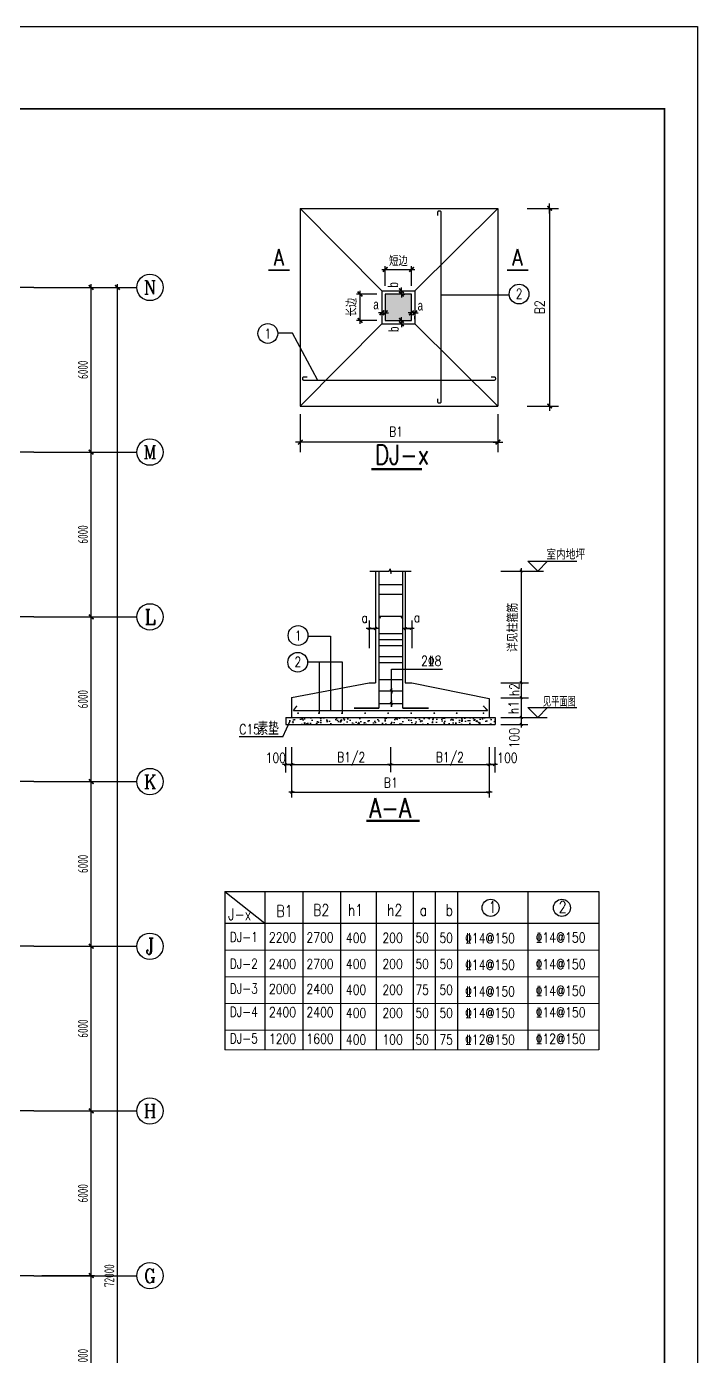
# Model space of a CAD drawing. Extents: x -1389621 to 57380, y -92505 to 283644.
# Drawn here: x -484979 to -460543, y 110126 to 158568 of the extents above; entities that cross this region are included whole.
import ezdxf
from ezdxf.enums import TextEntityAlignment as Align

# ---------------------------------------------------------------- set-up
doc = ezdxf.new("R2010")
doc.units = 0
doc.header["$LTSCALE"] = 100
doc.header["$MEASUREMENT"] = 0
doc.linetypes.add('DOTE', pattern=[2.42, 2, -0.2, 0.02, -0.2])
doc.layers.get('0').update_dxf_attribs({"linetype": 'CONTINUOUS'})
doc.layers.get('Defpoints').update_dxf_attribs({"linetype": 'CONTINUOUS'})
for name, color, linetype in [('1534', 7, 'CONTINUOUS'), ('AXIS', 3, 'CONTINUOUS'), ('AXIS_TEXT', 7, 'CONTINUOUS'), ('BORDER', 7, 'CONTINUOUS'), ('COLUMN', 9, 'CONTINUOUS'), ('DIM', 3, 'CONTINUOUS'), ('DOTE', 1, 'DOTE'), ('PUB_DIM', 3, 'CONTINUOUS'), ('PUB_HATCH', 8, 'CONTINUOUS')]:
    doc.layers.add(name, color=color, linetype=linetype)
doc.layers.add('PUB_TEXT', color=7, linetype='CONTINUOUS', lineweight=15)
doc.styles.add('_HZTXT', font='txt.shx', dxfattribs={"width": 0.7, "bigfont": 'HZTXT.shx'})
doc.styles.add('_TCH_AXIS', font='COMPLEX', dxfattribs={"bigfont": 'GBCBIG'})
doc.styles.add('COMPLEX', font='COMPLEX')
doc.styles.add('TSSD_Dimension', font='tssdeng.shx', dxfattribs={"width": 0.7, "bigfont": 'hztxt.shx'})
doc.dimstyles.new('TSSD_100_100', dxfattribs={"dimtxt": 300, "dimasz": 100, "dimexe": 100, "dimexo": 250, "dimgap": 100, "dimtad": 1, "dimdec": 0, "dimzin": 0, "dimdsep": 46, "dimtxsty": 'TSSD_Dimension', "dimblk": 'ARCHTICK', "dimblk1": 'ARCHTICK', "dimblk2": 'ARCHTICK', "dimcen": 0, "dimdle": 100, "dimclrt": 7, "dimadec": 0, "dimazin": 0, "dimtfac": 1, "dimtdec": 0, "dimtix": 1, "dimtmove": 2, "dimatfit": 3, "dimfxl": 0, "dimtolj": 1, "dimtzin": 0, "dimarcsym": 0})

# ---------------------------------------------------------------- blocks, each defined once
blk = doc.blocks.new('_ArchTick')
at = {"color": 0, "linetype": 'ByBlock'}
blk.add_lwpolyline([(-0.71, -0.71, 0.5, 0.5, 0), (0.71, 0.71, 0.5, 0.5, 0)], format="xyseb", dxfattribs=at)
blk = doc.blocks.new('*D1655')
at = {"layer": 'Defpoints', "color": 0, "ltscale": 100}
for p in [(-484719, 113067), (-482626, 113067), (-484719, 107067)]:
    blk.add_point(p, dxfattribs=at)
at = {"layer": 'DIM', "color": 0, "lineweight": -2, "ltscale": 100}
for p, q in [((-484419, 113067), (-482506, 113067)), ((-482626, 106947), (-482626, 113187)), ((-484419, 107067), (-482506, 107067))]:
    blk.add_line(p, q, dxfattribs=at)
at = {"layer": 'DIM', "color": 0, "lineweight": -2, "ltscale": 100, "xscale": 120, "yscale": 120, "zscale": 120}
for p, rotation in [((-482626, 113067), 90), ((-482626, 107067), 270)]:
    blk.add_blockref('_ArchTick', p, dxfattribs=dict(at, rotation=rotation))
at = {"layer": 'DIM', "color": 7, "ltscale": 100, "insert": (-482926, 110067), "char_height": 360, "attachment_point": 5, "rotation": 90, "style": 'TSSD_Dimension'}
blk.add_mtext('\\A1;6000', dxfattribs=at)
blk = doc.blocks.new('*D1656')
at = {"layer": 'Defpoints', "color": 0, "ltscale": 100}
for p in [(-484719, 119067), (-482626, 119067), (-484719, 113067)]:
    blk.add_point(p, dxfattribs=at)
at = {"layer": 'DIM', "color": 0, "lineweight": -2, "ltscale": 100}
for p, q in [((-482626, 112947), (-482626, 119187)), ((-484419, 119067), (-482506, 119067)), ((-484419, 113067), (-482506, 113067))]:
    blk.add_line(p, q, dxfattribs=at)
at = {"layer": 'DIM', "color": 0, "lineweight": -2, "ltscale": 100, "xscale": 120, "yscale": 120, "zscale": 120}
for p, rotation in [((-482626, 119067), 90), ((-482626, 113067), 270)]:
    blk.add_blockref('_ArchTick', p, dxfattribs=dict(at, rotation=rotation))
at = {"layer": 'DIM', "color": 7, "ltscale": 100, "insert": (-482926, 116067), "char_height": 360, "attachment_point": 5, "rotation": 90, "style": 'TSSD_Dimension'}
blk.add_mtext('\\A1;6000', dxfattribs=at)
blk = doc.blocks.new('*D1657')
at = {"layer": 'Defpoints', "color": 0, "ltscale": 100}
for p in [(-484719, 125067), (-482626, 125067), (-484719, 119067)]:
    blk.add_point(p, dxfattribs=at)
at = {"layer": 'DIM', "color": 0, "lineweight": -2, "ltscale": 100}
for p, q in [((-484419, 125067), (-482506, 125067)), ((-482626, 118947), (-482626, 125187)), ((-484419, 119067), (-482506, 119067))]:
    blk.add_line(p, q, dxfattribs=at)
at = {"layer": 'DIM', "color": 0, "lineweight": -2, "ltscale": 100, "xscale": 120, "yscale": 120, "zscale": 120}
for p, rotation in [((-482626, 125067), 90), ((-482626, 119067), 270)]:
    blk.add_blockref('_ArchTick', p, dxfattribs=dict(at, rotation=rotation))
at = {"layer": 'DIM', "color": 7, "ltscale": 100, "insert": (-482926, 122067), "char_height": 360, "attachment_point": 5, "rotation": 90, "style": 'TSSD_Dimension'}
blk.add_mtext('\\A1;6000', dxfattribs=at)
blk = doc.blocks.new('*D1658')
at = {"layer": 'Defpoints', "color": 0, "ltscale": 100}
for p in [(-484719, 131067), (-482626, 131067), (-484719, 125067)]:
    blk.add_point(p, dxfattribs=at)
at = {"layer": 'DIM', "color": 0, "lineweight": -2, "ltscale": 100}
for p, q in [((-484419, 131067), (-482506, 131067)), ((-482626, 124947), (-482626, 131187)), ((-484419, 125067), (-482506, 125067))]:
    blk.add_line(p, q, dxfattribs=at)
at = {"layer": 'DIM', "color": 0, "lineweight": -2, "ltscale": 100, "xscale": 120, "yscale": 120, "zscale": 120}
for p, rotation in [((-482626, 131067), 90), ((-482626, 125067), 270)]:
    blk.add_blockref('_ArchTick', p, dxfattribs=dict(at, rotation=rotation))
at = {"layer": 'DIM', "color": 7, "ltscale": 100, "insert": (-482926, 128067), "char_height": 360, "attachment_point": 5, "rotation": 90, "style": 'TSSD_Dimension'}
blk.add_mtext('\\A1;6000', dxfattribs=at)
blk = doc.blocks.new('*D1659')
at = {"layer": 'Defpoints', "color": 0, "ltscale": 100}
for p in [(-484719, 137067), (-482626, 137067), (-484719, 131067)]:
    blk.add_point(p, dxfattribs=at)
at = {"layer": 'DIM', "color": 0, "lineweight": -2, "ltscale": 100}
for p, q in [((-482626, 130947), (-482626, 137187)), ((-484419, 137067), (-482506, 137067)), ((-484419, 131067), (-482506, 131067))]:
    blk.add_line(p, q, dxfattribs=at)
at = {"layer": 'DIM', "color": 0, "lineweight": -2, "ltscale": 100, "xscale": 120, "yscale": 120, "zscale": 120}
for p, rotation in [((-482626, 137067), 90), ((-482626, 131067), 270)]:
    blk.add_blockref('_ArchTick', p, dxfattribs=dict(at, rotation=rotation))
at = {"layer": 'DIM', "color": 7, "ltscale": 100, "insert": (-482926, 134067), "char_height": 360, "attachment_point": 5, "rotation": 90, "style": 'TSSD_Dimension'}
blk.add_mtext('\\A1;6000', dxfattribs=at)
blk = doc.blocks.new('*D1660')
at = {"layer": 'Defpoints', "color": 0, "ltscale": 100}
for p in [(-484719, 143067), (-482626, 143067), (-484719, 137067)]:
    blk.add_point(p, dxfattribs=at)
at = {"layer": 'DIM', "color": 0, "lineweight": -2, "ltscale": 100}
for p, q in [((-484419, 143067), (-482506, 143067)), ((-482626, 136947), (-482626, 143187)), ((-484419, 137067), (-482506, 137067))]:
    blk.add_line(p, q, dxfattribs=at)
at = {"layer": 'DIM', "color": 0, "lineweight": -2, "ltscale": 100, "xscale": 120, "yscale": 120, "zscale": 120}
for p, rotation in [((-482626, 143067), 90), ((-482626, 137067), 270)]:
    blk.add_blockref('_ArchTick', p, dxfattribs=dict(at, rotation=rotation))
at = {"layer": 'DIM', "color": 7, "ltscale": 100, "insert": (-482926, 140067), "char_height": 360, "attachment_point": 5, "rotation": 90, "style": 'TSSD_Dimension'}
blk.add_mtext('\\A1;6000', dxfattribs=at)
blk = doc.blocks.new('*D1661')
at = {"layer": 'Defpoints', "color": 0, "ltscale": 100}
for p in [(-484719, 149067), (-482626, 149067), (-484719, 143067)]:
    blk.add_point(p, dxfattribs=at)
at = {"layer": 'DIM', "color": 0, "lineweight": -2, "ltscale": 100}
for p, q in [((-484419, 149067), (-482506, 149067)), ((-482626, 142947), (-482626, 149187)), ((-484419, 143067), (-482506, 143067))]:
    blk.add_line(p, q, dxfattribs=at)
at = {"layer": 'DIM', "color": 0, "lineweight": -2, "ltscale": 100, "xscale": 120, "yscale": 120, "zscale": 120}
for p, rotation in [((-482626, 149067), 90), ((-482626, 143067), 270)]:
    blk.add_blockref('_ArchTick', p, dxfattribs=dict(at, rotation=rotation))
at = {"layer": 'DIM', "color": 7, "ltscale": 100, "insert": (-482926, 146067), "char_height": 360, "attachment_point": 5, "rotation": 90, "style": 'TSSD_Dimension'}
blk.add_mtext('\\A1;6000', dxfattribs=at)
blk = doc.blocks.new('*D1662')
at = {"layer": 'Defpoints', "color": 0, "ltscale": 100}
for p in [(-484959, 149067), (-481666, 149067), (-484959, 77067)]:
    blk.add_point(p, dxfattribs=at)
at = {"layer": 'DIM', "color": 0, "lineweight": -2, "ltscale": 100}
for p, q in [((-484659, 149067), (-481546, 149067)), ((-481666, 76947), (-481666, 149187)), ((-484659, 77067), (-481546, 77067))]:
    blk.add_line(p, q, dxfattribs=at)
at = {"layer": 'DIM', "color": 0, "lineweight": -2, "ltscale": 100, "xscale": 120, "yscale": 120, "zscale": 120}
for p, rotation in [((-481666, 149067), 90), ((-481666, 77067), 270)]:
    blk.add_blockref('_ArchTick', p, dxfattribs=dict(at, rotation=rotation))
at = {"layer": 'DIM', "color": 7, "ltscale": 100, "insert": (-481966, 113067), "char_height": 360, "attachment_point": 5, "rotation": 90, "style": 'TSSD_Dimension'}
blk.add_mtext('\\A1;72000', dxfattribs=at)
blk = doc.blocks.new('_AXISO')
blk.add_circle((0, 0), 0.5)
at = {"layer": 'AXIS_TEXT', "style": 'COMPLEX', "width": 1.041667}
blk.add_attdef('A', text='', height=0.56, dxfattribs=at).set_placement((-0.25, -0.28), (0.25, -0.28), align=Align.FIT)
blk = doc.blocks.new('_DIMX')
blk.add_line((-150, 0), (150, 0))
at = {"const_width": 50}
blk.add_lwpolyline([(-70, -70), (70, 70)], dxfattribs=at)
blk = doc.blocks.new('*D1793')
at = {"layer": 'Defpoints', "color": 0, "ltscale": 100}
for p in [(-471574, 147865), (-471574, 147743), (-471321, 147743)]:
    blk.add_point(p, dxfattribs=at)
at = {"layer": 'DIM', "color": 0, "lineweight": -2, "ltscale": 100}
for p, q in [((-471321, 147865), (-471321, 147985)), ((-471321, 147865), (-471321, 147743)), ((-471274, 147865), (-471201, 147865)), ((-471321, 147743), (-471321, 147623)), ((-471274, 147743), (-471201, 147743))]:
    blk.add_line(p, q, dxfattribs=at)
at = {"layer": 'DIM', "color": 0, "lineweight": -2, "ltscale": 100, "xscale": 120, "yscale": 120, "zscale": 120}
for p, rotation in [((-471321, 147865), 270), ((-471321, 147743), 90)]:
    blk.add_blockref('_ArchTick', p, dxfattribs=dict(at, rotation=rotation))
at = {"layer": 'DIM', "color": 7, "ltscale": 100, "insert": (-471603, 147542), "char_height": 360, "attachment_point": 5, "rotation": 90, "style": 'TSSD_Dimension'}
blk.add_mtext('\\A1;{\\fArial|b0|i0|c0|p32;b}', dxfattribs=at)
blk = doc.blocks.new('*D1794')
at = {"layer": 'Defpoints', "color": 0, "ltscale": 100}
for p in [(-471638, 148943), (-471638, 148825), (-471323, 148943)]:
    blk.add_point(p, dxfattribs=at)
at = {"layer": 'DIM', "color": 0, "lineweight": -2, "ltscale": 100}
for p, q in [((-471338, 148943), (-471203, 148943)), ((-471338, 148825), (-471203, 148825)), ((-471323, 148943), (-471323, 149063)), ((-471323, 148825), (-471323, 148943)), ((-471323, 148825), (-471323, 148705))]:
    blk.add_line(p, q, dxfattribs=at)
at = {"layer": 'DIM', "color": 0, "lineweight": -2, "ltscale": 100, "xscale": 120, "yscale": 120, "zscale": 120}
for p, rotation in [((-471323, 148943), 270), ((-471323, 148825), 90)]:
    blk.add_blockref('_ArchTick', p, dxfattribs=dict(at, rotation=rotation))
at = {"layer": 'DIM', "color": 7, "ltscale": 100, "insert": (-471626, 149159), "char_height": 360, "attachment_point": 5, "rotation": 90, "style": 'TSSD_Dimension'}
blk.add_mtext('\\A1;{\\fArial|b0|i0|c0|p32;b}', dxfattribs=at)
blk = doc.blocks.new('*D1795')
at = {"layer": 'Defpoints', "color": 0, "ltscale": 100}
for p in [(-470957, 148213), (-470957, 148138), (-470835, 148213)]:
    blk.add_point(p, dxfattribs=at)
at = {"layer": 'DIM', "color": 0, "lineweight": -2, "ltscale": 100}
for p, q in [((-470957, 148138), (-471077, 148138)), ((-470835, 148138), (-470957, 148138)), ((-470957, 147913), (-470957, 148018)), ((-470835, 148138), (-470715, 148138)), ((-470835, 147913), (-470835, 148018))]:
    blk.add_line(p, q, dxfattribs=at)
at = {"layer": 'DIM', "color": 0, "lineweight": -2, "ltscale": 100, "xscale": 120, "yscale": 120, "zscale": 120}
blk.add_blockref('_ArchTick', (-470957, 148138), dxfattribs=at)
at = {"layer": 'DIM', "color": 0, "lineweight": -2, "ltscale": 100, "xscale": 120, "yscale": 120, "zscale": 120, "rotation": 180}
blk.add_blockref('_ArchTick', (-470835, 148138), dxfattribs=at)
at = {"layer": 'DIM', "color": 7, "ltscale": 100, "insert": (-470637, 148405), "char_height": 360, "attachment_point": 5, "style": 'TSSD_Dimension'}
blk.add_mtext('\\A1;{\\fArial|b0|i0|c0|p32;a}', dxfattribs=at)
blk = doc.blocks.new('*D1796')
at = {"layer": 'Defpoints', "color": 0, "ltscale": 100}
for p in [(-472035, 148343), (-471917, 148345), (-471917, 148146)]:
    blk.add_point(p, dxfattribs=at)
at = {"layer": 'DIM', "color": 0, "lineweight": -2, "ltscale": 100}
for p, q in [((-472035, 148146), (-472155, 148146)), ((-472035, 148146), (-471917, 148146)), ((-472035, 148043), (-472035, 148026)), ((-471917, 148146), (-471797, 148146)), ((-471917, 148045), (-471917, 148026))]:
    blk.add_line(p, q, dxfattribs=at)
at = {"layer": 'DIM', "color": 0, "lineweight": -2, "ltscale": 100, "xscale": 120, "yscale": 120, "zscale": 120}
blk.add_blockref('_ArchTick', (-472035, 148146), dxfattribs=at)
at = {"layer": 'DIM', "color": 0, "lineweight": -2, "ltscale": 100, "xscale": 120, "yscale": 120, "zscale": 120, "rotation": 180}
blk.add_blockref('_ArchTick', (-471917, 148146), dxfattribs=at)
at = {"layer": 'DIM', "color": 7, "ltscale": 100, "insert": (-472250, 148446), "char_height": 360, "attachment_point": 5, "style": 'TSSD_Dimension'}
blk.add_mtext('\\A1;{\\fArial|b0|i0|c0|p32;a}', dxfattribs=at)
blk = doc.blocks.new('_FZH')
blk.add_lwpolyline([(-0.5, -0.5), (0.5, -0.5), (0.5, 0.5), (-0.5, 0.5)], close=True)
at = {"layer": 'PUB_HATCH'}
blk.add_solid([(-0.5, -0.5), (0.5, -0.5), (-0.5, 0.5), (0.5, 0.5)], dxfattribs=at)
blk = doc.blocks.new('*D1791')
at = {"layer": 'Defpoints', "color": 0, "ltscale": 100}
for p in [(-470957, 149725), (-471917, 148825), (-470957, 148825)]:
    blk.add_point(p, dxfattribs=at)
at = {"layer": 'DIM', "color": 0, "lineweight": -2, "ltscale": 100}
for p, q in [((-472037, 149725), (-470837, 149725)), ((-471917, 149125), (-471917, 149845)), ((-470957, 149125), (-470957, 149845))]:
    blk.add_line(p, q, dxfattribs=at)
at = {"layer": 'DIM', "color": 0, "lineweight": -2, "ltscale": 100, "xscale": 120, "yscale": 120, "zscale": 120, "rotation": 180}
blk.add_blockref('_ArchTick', (-471917, 149725), dxfattribs=at)
at = {"layer": 'DIM', "color": 0, "lineweight": -2, "ltscale": 100, "xscale": 120, "yscale": 120, "zscale": 120}
blk.add_blockref('_ArchTick', (-470957, 149725), dxfattribs=at)
at = {"layer": 'DIM', "color": 7, "ltscale": 100, "insert": (-471437, 150025), "char_height": 360, "attachment_point": 5, "style": 'TSSD_Dimension'}
blk.add_mtext('\\A1;短边', dxfattribs=at)
blk = doc.blocks.new('*D1792')
at = {"layer": 'Defpoints', "color": 0, "ltscale": 100}
for p in [(-471917, 148825), (-472836, 147865), (-471917, 147865)]:
    blk.add_point(p, dxfattribs=at)
at = {"layer": 'DIM', "color": 0, "lineweight": -2, "ltscale": 100}
for p, q in [((-472217, 148825), (-472956, 148825)), ((-472836, 148945), (-472836, 147745)), ((-472217, 147865), (-472956, 147865))]:
    blk.add_line(p, q, dxfattribs=at)
at = {"layer": 'DIM', "color": 0, "lineweight": -2, "ltscale": 100, "xscale": 120, "yscale": 120, "zscale": 120}
for p, rotation in [((-472836, 148825), 90), ((-472836, 147865), 270)]:
    blk.add_blockref('_ArchTick', p, dxfattribs=dict(at, rotation=rotation))
at = {"layer": 'DIM', "color": 7, "ltscale": 100, "insert": (-473136, 148345), "char_height": 360, "attachment_point": 5, "rotation": 90, "style": 'TSSD_Dimension'}
blk.add_mtext('\\A1;长边', dxfattribs=at)

msp = doc.modelspace()

# ---------------------------------------------------------------- hatches: boundary and pattern name
h = msp.add_hatch()
h.set_pattern_fill('AR-CONC', color=256, scale=60.003, style=0)
h.set_pattern_definition([(50, (-818221.1, 204076.63), (430.37763, -37.65316), [45.00225, -495.02475]), (355, (-818221.1, 204076.63), (-83.25496, 451.33785), [36.0018, -396.0198]), (100.4514, (-818185.24, 204073.5), (347.123, 413.6844), [38.246, -420.7063]), (46.1842, (-818221.1, 204196.64), (640.37665, -99.3164), [67.5034, -742.5371]), (96.6356, (-818167.74, 204188.36), (560.8257, 584.5), [57.369, -631.0594]), (351.1842, (-818221.1, 204196.64), (560.8252, 584.5004), [54.0027, -594.0297]), (21, (-818161.1, 204166.64), (358.16214, -241.5834), [45.00225, -495.02475]), (326, (-818161.1, 204166.64), (145.9965, 435.1118), [36.0018, -396.0198]), (71.4514, (-818131.25, 204146.5), (504.1588, 193.52797), [38.246, -420.7063]), (37.5, (-818221.1, 204076.63), (7.29628, 199.7463), [0, -391.21956, 0, -402.0201, 0, -397.51988]), (7.5, (-818221.1, 204076.63), (157.84961, 236.65886), [0, -229.21146, 0, -382.21911, 0, -151.50758]), (327.5, (-818354.9, 204076.63), (320.309476, -13.5336), [0, -150.0075, 0, -468.0234, 0, -621.03105]), (317.5, (-818414.9, 204076.63), (349.9292, 60.066), [0, -195.00975, 0, -310.81554, 0, -441.02205])])
h.paths.add_polyline_path([(-467908.65, 133147.863), (-467908.65, 133400.603), (-475541.032, 133400.603), (-475541.032, 133147.863)])

# ---------------------------------------------------------------- linework, layer by layer
for p, q in [((-472034.841, 148942.763), (-475009.695, 151944.914)), ((-475009.168, 151945.123), (-467808.808, 151945.123)), ((-475009.168, 151945.123), (-475009.168, 144744.763)), ((-470834.922, 148942.578), (-467808.666, 151945.401)), ((-467808.808, 151945.123), (-467808.808, 144744.763)), ((-466746.228, 151945.123), (-465598.429, 151945.123)), ((-472034.818, 148942.574), (-470834.758, 148942.574)), ((-472034.818, 148942.574), (-472034.818, 147742.514)), ((-470834.758, 148942.574), (-470834.758, 147742.514)), ((-469870.439, 148796.588), (-467399.622, 148796.588)), ((-475289.997, 147399.745), (-475833.255, 147399.745)), ((-474387.898, 145706.304), (-475289.997, 147399.745)), ((-475009.289, 144744.773), (-472034.827, 147742.351)), ((-472034.818, 147742.514), (-470834.758, 147742.514)), ((-470834.922, 147742.546), (-467808.732, 144744.506)), ((-475009.168, 144744.763), (-467808.808, 144744.763)), ((-475009.168, 144452.244), (-475009.168, 143062.383)), ((-467808.808, 144452.244), (-467808.808, 143062.383)), ((-466746.228, 144744.763), (-465598.429, 144744.763)), ((-472480.879, 138732.273), (-471768.043, 138732.273)), ((-472264.868, 138732.273), (-472264.868, 134660.666)), ((-471768.043, 138732.273), (-471739.241, 138818.677)), ((-471739.241, 138818.677), (-471710.44, 138645.868)), ((-471710.44, 138645.868), (-471681.639, 138732.273)), ((-471681.639, 138732.273), (-470968.803, 138732.273)), ((-471184.814, 138732.273), (-471184.814, 134660.666)), ((-467707.954, 138732.273), (-466148.717, 138732.273)), ((-466963.077, 138732.273), (-466963.077, 133147.863)), ((-472505.053, 136930.046), (-472505.053, 135924.504)), ((-472505.053, 136640.97), (-472262.516, 136640.97)), ((-471188.242, 136640.97), (-470948.854, 136640.97)), ((-470948.854, 136930.046), (-470948.854, 135924.504)), ((-474731.223, 136368.409), (-473907.918, 136368.409)), ((-473907.918, 136368.409), (-473907.918, 133650.342)), ((-474731.223, 135421.744), (-473489.473, 135421.744)), ((-474317.634, 135421.744), (-474317.634, 133546.795)), ((-473489.473, 135421.744), (-473489.473, 133530.188)), ((-471690.639, 135162.324), (-469823.363, 135162.324)), ((-471690.639, 133787.622), (-471690.639, 135162.324)), ((-475325.021, 134133.89), (-472505.62, 134660.056)), ((-472504.88, 134660.666), (-472264.868, 134660.666)), ((-471184.814, 134660.666), (-470944.802, 134660.666)), ((-470946.742, 134660.666), (-468124.661, 134091.58)), ((-467707.954, 134660.666), (-466695.223, 134660.666)), ((-475325.021, 134133.89), (-475325.021, 133400.603)), ((-468124.661, 134091.58), (-468124.661, 133400.603)), ((-467707.954, 134120.639), (-466695.223, 134120.639)), ((-475647.228, 132700.028), (-475382.548, 133278.013)), ((-475541.032, 133400.603), (-467908.65, 133400.603)), ((-475541.032, 133400.603), (-475541.032, 133147.863)), ((-467908.65, 133400.603), (-467908.65, 133147.863)), ((-467707.954, 133400.603), (-466017.507, 133400.603)), ((-475541.032, 133147.863), (-467908.65, 133147.863)), ((-467707.954, 133147.863), (-466719.356, 133147.863)), ((-475549.49, 132320.557), (-475549.49, 131396.303)), ((-475325.021, 132320.557), (-475325.021, 130480.318)), ((-471724.841, 132320.557), (-471724.841, 131402.511)), ((-468124.661, 132320.557), (-468124.661, 130480.318)), ((-467925.132, 132320.557), (-467925.132, 131396.303)), ((-475549.49, 131685.125), (-467925.132, 131685.125)), ((-475325.021, 130679.408), (-468124.661, 130679.408)), ((-477761.389, 127061.711), (-477761.389, 121290.811)), ((-477761.389, 127061.711), (-464136.377, 127061.711)), ((-477758.285, 127061.007), (-476306.541, 125910.74)), ((-476306.476, 127061.711), (-476306.476, 121290.811)), ((-474919.983, 127061.711), (-474919.983, 121290.811)), ((-473549.944, 127061.711), (-473549.944, 121290.811)), ((-472248.19, 127061.711), (-472248.19, 121290.811)), ((-470900.657, 127061.711), (-470900.657, 121290.811)), ((-470099.359, 127061.711), (-470099.359, 121290.811)), ((-469276.868, 127061.711), (-469276.868, 121290.811)), ((-469276.868, 127061.711), (-469276.868, 121290.811)), ((-466723.862, 127061.711), (-466723.862, 121290.811)), ((-464136.377, 127061.711), (-464136.377, 121290.811)), ((-477761.389, 125907.79), (-464136.377, 125907.79))]:
    msp.add_line(p, q)
at = {"color": 0, "linetype": 'ByBlock'}
for p, q in [((-465927.828, 151944.456), (-465927.828, 144746.496)), ((-467810.175, 143428.136), (-475008.135, 143428.136))]:
    msp.add_line(p, q, dxfattribs=at)
at = {"ltscale": 100}
msp.add_line((-475647.228, 132700.028), (-477239.894, 132700.028), dxfattribs=at)
at = {"const_width": 48.002}
for points in [[(-469955.643, 151853.594, 0.414213562), (-470003.645, 151805.591)], [(-469883.639, 151805.591, 0.414213562), (-469931.642, 151853.594)], [(-474877.524, 145806.224, 0.414213562), (-474925.526, 145758.222)], [(-467896.68, 145758.222, 0.414213562), (-467944.682, 145806.224)], [(-474925.526, 145734.22, 0.414213562), (-474877.524, 145686.218)], [(-467944.682, 145686.218, 0.414213562), (-467896.68, 145734.22)], [(-470003.645, 144900.432, 0.414213562), (-469955.643, 144852.429)], [(-469931.642, 144852.429, 0.414213562), (-469883.639, 144900.432)]]:
    msp.add_lwpolyline(points, format="xyb", dxfattribs=at)
for points, const_width in [([(-470003.645, 151805.591), (-470003.645, 151685.585)], 48.002), ([(-469955.643, 151853.594), (-469931.642, 151853.594)], 48.002), ([(-469883.639, 151805.591), (-469883.639, 144900.432)], 48.002), ([(-474877.524, 145806.224), (-474757.518, 145806.224)], 48.002), ([(-468064.688, 145806.224), (-467944.682, 145806.224)], 48.002), ([(-474925.526, 145758.222), (-474925.526, 145734.22)], 48.002), ([(-474877.524, 145686.218), (-467944.682, 145686.218)], 48.002), ([(-467896.68, 145758.222), (-467896.68, 145734.22)], 48.002), ([(-470003.645, 145020.438), (-470003.645, 144900.432)], 48.002), ([(-469955.643, 144852.429), (-469931.642, 144852.429)], 48.002), ([(-472425.725, 142445.834), (-470570.852, 142445.834)], 86.404), ([(-472142.102, 138732.273), (-472142.102, 133729.065)], 48.002), ([(-471276.978, 138732.273), (-471276.978, 133729.065)], 48.002), ([(-472154.702, 138236.893), (-471279.138, 138236.893)], 48.002), ([(-472154.702, 137884.795), (-471279.138, 137884.795)], 48.002), ([(-472154.702, 137084.115), (-471279.138, 137084.115)], 48.002), ([(-472079.275, 137018.544), (-472134.325, 137075.737)], 48.002), ([(-471343.765, 137016.744), (-471288.715, 137073.937)], 48.002), ([(-472140.047, 136457.439), (-471264.484, 136457.439)], 48.002), ([(-472140.047, 136235.405), (-471264.484, 136235.405)], 48.002), ([(-472140.047, 136013.372), (-471264.484, 136013.372)], 48.002), ([(-472140.047, 135616.336), (-471264.484, 135616.336)], 48.002), ([(-472140.047, 135394.303), (-471264.484, 135394.303)], 48.002), ([(-472146.782, 134778.856), (-471271.218, 134778.856)], 48.002), ([(-472146.782, 134361.335), (-471271.218, 134361.335)], 48.002), ([(-475264.538, 133650.342), (-475134.386, 133824.713), (-475134.386, 133824.713)], 48.002), ([(-473046.718, 133744.8), (-472142.102, 133744.8)], 60.003), ([(-472146.782, 133906.248), (-471271.218, 133906.248)], 48.002), ([(-471276.978, 133744.8), (-470333.195, 133744.8)], 60.003), ([(-468181.737, 133650.342), (-468344.933, 133826.837), (-468344.933, 133826.837)], 48.002), ([(-475264.538, 133650.342), (-468181.737, 133650.342)], 48.002), ([(-472607.635, 129632.266), (-470662.111, 129632.266)], 86.404)]:
    msp.add_lwpolyline(points, dxfattribs=dict(const_width=const_width))
at = {"const_width": 33.179}
for points in [[(-475106.689, 133556.385, 1), (-475073.51, 133556.385, 1)], [(-474345.667, 133556.385, 1), (-474312.488, 133556.385, 1)], [(-473505.625, 133556.385, 1), (-473472.446, 133556.385, 1)], [(-472665.583, 133556.385, 1), (-472632.404, 133556.385, 1)], [(-471825.541, 133556.385, 1), (-471792.362, 133556.385, 1)], [(-470985.499, 133556.385, 1), (-470952.32, 133556.385, 1)], [(-470145.457, 133556.385, 1), (-470112.278, 133556.385, 1)], [(-469326.715, 133556.385, 1), (-469293.536, 133556.385, 1)], [(-468352.202, 133556.385, 1), (-468319.023, 133556.385, 1)]]:
    msp.add_lwpolyline(points, format="xyb", close=True, dxfattribs=at)
for centre, radius in [((-467040.78, 148825.668), 360.018), ((-476192.097, 147389.77), 360.018), ((-475088.78, 136387.028), 360.018), ((-475102.256, 135413.724), 360.018), ((-468076.25, 126466.785), 311.774), ((-465478.87, 126466.785), 311.774)]:
    msp.add_circle(centre, radius)
at = {"layer": 'AXIS'}
for p, q in [((-484719.047, 149066.574), (-480964.438, 149066.574)), ((-484719.047, 143066.574), (-480964.438, 143066.574)), ((-484719.047, 137066.574), (-480964.438, 137066.574)), ((-484719.047, 131066.574), (-480964.438, 131066.574)), ((-484719.047, 125066.574), (-480964.438, 125066.574)), ((-484719.047, 119066.574), (-480964.438, 119066.574)), ((-484719.047, 113066.574), (-480964.438, 113066.574))]:
    msp.add_line(p, q, dxfattribs=at)
at = {"layer": 'BORDER'}
msp.add_lwpolyline([(-531823.482, 57648.326), (-531823.482, 158568.326), (-460543.482, 158568.326), (-460543.482, 57648.326)], close=True, dxfattribs=at)
at = {"layer": 'BORDER', "const_width": 60}
msp.add_lwpolyline([(-530623.482, 58848.326), (-530623.482, 155568.326), (-461743.482, 155568.326), (-461743.482, 58848.326)], close=True, dxfattribs=at)
at = {"layer": 'Defpoints', "color": 0, "linetype": 'ByBlock'}
for p in [(-465927.828, 144745.296), (-475009.335, 143428.136)]:
    msp.add_point(p, dxfattribs=at)
at = {"layer": 'DOTE', "linetype": 'DOTE', "ltscale": 10}
for p, q in [((-484719.047, 149066.574), (-526141.044, 149066.574)), ((-484719.047, 143066.574), (-526141.044, 143066.574)), ((-484719.047, 137066.574), (-526141.044, 137066.574)), ((-484719.047, 131066.574), (-526141.044, 131066.574)), ((-484719.047, 125066.574), (-526141.044, 125066.574)), ((-484719.047, 119066.574), (-526141.044, 119066.574)), ((-484719.047, 113066.574), (-526141.044, 113066.574))]:
    msp.add_line(p, q, dxfattribs=at)
at = {"layer": 'PUB_DIM'}
for p, q in [((-466716.416, 139092.445), (-464936.313, 139092.445)), ((-466356.398, 138732.427), (-466716.416, 139092.445)), ((-465998.837, 139089.988), (-466356.398, 138732.427)), ((-466356.398, 133400.757), (-466716.416, 133760.775)), ((-466716.416, 133760.775), (-464936.313, 133760.775)), ((-465998.837, 133758.318), (-466356.398, 133400.757))]:
    msp.add_line(p, q, dxfattribs=at)
at = {"layer": 'PUB_DIM', "const_width": 60.003}
for points in [[(-476170.818, 149690.273), (-475395.876, 149690.273)], [(-467481.613, 149690.273), (-466706.671, 149690.273)]]:
    msp.add_lwpolyline(points, dxfattribs=at)
at = {"layer": 'PUB_TEXT'}
for p, q in [((-477761.389, 124922.921), (-464136.377, 124922.921)), ((-477761.389, 123953.421), (-464136.377, 123953.421)), ((-477761.389, 122983.92), (-464136.377, 122983.92)), ((-477761.389, 122014.419), (-464136.377, 122014.419)), ((-477761.389, 121290.811), (-464136.377, 121290.811))]:
    msp.add_line(p, q, dxfattribs=at)

# ---------------------------------------------------------------- block references
at = {"color": 0, "linetype": 'ByBlock'}
for p, xscale, yscale, zscale, rotation in [((-465927.828, 151945.656), 1.20006000000285, 1.20006000000285, 1.20006, 90), ((-465927.828, 144745.296), 1.20006000000285, 1.20006000000285, 1.20006, 270), ((-475009.335, 143428.136), 1.200059999898076, 1.20006000000285, 1.20006, 180), ((-466963.077, 138734.433), 0.7200360017828644, 0.7200360017828644, 0.720036, 270), ((-472505.454, 136641.218), 0.7200360017828644, 0.7200360017828644, 0.720036, 180), ((-472269.796, 136641.218), 0.7200360017828644, 0.7200360017828644, 0.720036, 180), ((-471186.631, 136641.218), 0.7200360017828644, 0.7200360017828644, 0.720036, 180), ((-470963.592, 136641.218), 0.7200360017828644, 0.7200360017828644, 0.720036, 180), ((-466963.077, 134671.106), 0.7200360017828644, 0.7200360017828644, 0.720036, 270), ((-471690.639, 134366.015), 0.7200360017828644, 0.7200360017828644, 0.720036, 270), ((-466963.077, 134124.959), 0.7200360017828644, 0.7200360017828644, 0.720036, 270), ((-471690.639, 133910.929), 0.7200360017828644, 0.7200360017828644, 0.720036, 270), ((-466963.077, 133400.963), 0.7200360017828644, 0.7200360017828644, 0.720036, 270), ((-466963.077, 133148.223), 0.7200360017828644, 0.7200360017828644, 0.720036, 270), ((-475548.77, 131684.765), 0.7200360017828644, 0.7200360017828644, 0.720036, 180), ((-475324.301, 131684.765), 0.7200360017828644, 0.7200360017828644, 0.720036, 180), ((-471728.441, 131684.765), 0.7200360017828644, 0.7200360017828644, 0.720036, 180), ((-468132.941, 131684.765), 0.7200360017828644, 0.7200360017828644, 0.720036, 180), ((-467933.413, 131684.765), 0.7200360017828644, 0.7200360017828644, 0.720036, 180), ((-475324.301, 130679.048), 0.7200360017828644, 0.7200360017828644, 0.720036, 180), ((-468132.941, 130679.048), 0.7200360017828644, 0.7200360017828644, 0.720036, 180)]:
    msp.add_blockref('_DIMX', p, dxfattribs=dict(at, xscale=xscale, yscale=yscale, zscale=zscale, rotation=rotation))
at = {"color": 0, "linetype": 'ByBlock', "xscale": 1.200059999898076, "yscale": 1.20006000000285, "zscale": 1.20006}
msp.add_blockref('_DIMX', (-467808.975, 143428.136), dxfattribs=at)
at = {"layer": 'AXIS'}
ref = msp.add_blockref('_AXISO', (-480484.438, 149066.574), dxfattribs=dict(at, xscale=960, yscale=960, zscale=960))
ref.add_attrib('A', 'N', dxfattribs={"layer": 'AXIS_TEXT', "ltscale": 0.5, "height": 498.312, "style": '_TCH_AXIS'}).set_placement((-480709.865, 148817.418), (-480259.011, 148817.418), align=Align.FIT)
ref = msp.add_blockref('_AXISO', (-480484.438, 143066.574), dxfattribs=dict(at, xscale=960, yscale=960, zscale=960))
ref.add_attrib('A', 'M', dxfattribs={"layer": 'AXIS_TEXT', "ltscale": 0.5, "height": 475.176, "style": '_TCH_AXIS'}).set_placement((-480722.026, 142828.986), (-480246.85, 142828.986), align=Align.FIT)
ref = msp.add_blockref('_AXISO', (-480484.438, 137066.574), dxfattribs=dict(at, xscale=960, yscale=960, zscale=960))
ref.add_attrib('A', 'L', dxfattribs={"layer": 'AXIS_TEXT', "ltscale": 0.5, "height": 546.829, "style": '_TCH_AXIS'}).set_placement((-480679.734, 136793.159), (-480289.142, 136793.159), align=Align.FIT)
ref = msp.add_blockref('_AXISO', (-480484.438, 131066.574), dxfattribs=dict(at, xscale=960, yscale=960, zscale=960))
ref.add_attrib('A', 'K', dxfattribs={"layer": 'AXIS_TEXT', "ltscale": 0.5, "height": 498.312, "style": '_TCH_AXIS'}).set_placement((-480709.865, 130817.418), (-480259.011, 130817.418), align=Align.FIT)
ref = msp.add_blockref('_AXISO', (-480484.438, 125066.574), dxfattribs=dict(at, xscale=960, yscale=960, zscale=960))
ref.add_attrib('A', 'J', dxfattribs={"layer": 'AXIS_TEXT', "ltscale": 0.5, "height": 595.279, "style": '_TCH_AXIS'}).set_placement((-480640.344, 124768.934), (-480328.531, 124768.934), align=Align.FIT)
ref = msp.add_blockref('_AXISO', (-480484.438, 119066.574), dxfattribs=dict(at, xscale=960, yscale=960, zscale=960))
ref.add_attrib('A', 'H', dxfattribs={"layer": 'AXIS_TEXT', "ltscale": 0.5, "height": 486.621, "style": '_TCH_AXIS'}).set_placement((-480716.162, 118823.263), (-480252.714, 118823.263), align=Align.FIT)
ref = msp.add_blockref('_AXISO', (-480484.438, 113066.574), dxfattribs=dict(at, xscale=960, yscale=960, zscale=960))
ref.add_attrib('A', 'G', dxfattribs={"layer": 'AXIS_TEXT', "ltscale": 0.5, "height": 510.22, "style": '_TCH_AXIS'}).set_placement((-480703.104, 112811.464), (-480265.772, 112811.464), align=Align.FIT)
at = {"layer": 'COLUMN', "xscale": 960.0480000000448, "yscale": 960.0480000000099, "zscale": 960.0480000000001}
msp.add_blockref('_FZH', (-471437.456, 148344.943), dxfattribs=at)

# ---------------------------------------------------------------- texts
at = {"color": 7, "linetype": 'ByBlock', "style": '_HZTXT', "width": 0.8}
for s, p in [('2', (-467037.197, 148837.171)), ('1', (-476188.513, 147382.168)), ('B1', (-471523.579, 143813.575)), ('1', (-475085.196, 136379.426)), ('2', (-475098.673, 135425.227))]:
    msp.add_text(s, height=360.018, dxfattribs=at).set_placement(p, align=Align.MIDDLE)
msp.add_text('B2', height=360.018, rotation=90, dxfattribs=at).set_placement((-466287.846, 148345.476), align=Align.MIDDLE)
at = {"style": '_HZTXT', "width": 0.8}
for s, p in [('a', (-470879.019, 136869.268)), ('a', (-472784.797, 136852.108)), ('2\x848', (-470609.145, 135280.356)), ('C15', (-477231.174, 132793.576)), ('100', (-476271.801, 131750.64)), ('B1/2', (-473666.778, 131772.97)), ('B1/2', (-470073.078, 131772.97)), ('100', (-467835.053, 131750.64)), ('B1', (-471965.227, 130845.243))]:
    msp.add_text(s, height=360.09, dxfattribs=at).set_placement(p)
for s, p in [('详见柱箍筋', (-467090.241, 135777.983)), ('h2', (-467031.12, 134173.921)), ('h1', (-467060.556, 133522.171)), ('100', (-467031.12, 132279.175))]:
    msp.add_text(s, height=360.09, rotation=90, dxfattribs=at).set_placement(p)
at = {"layer": '1534', "style": '_HZTXT', "width": 0.785907}
msp.add_text('室内地坪', height=360.018, dxfattribs=at).set_placement((-466047.168, 139156.462))
at = {"layer": '1534', "style": '_HZTXT', "width": 0.867092}
msp.add_text('见平面图', height=360.018, dxfattribs=at).set_placement((-466171.649, 133795.828), (-464974.592, 133795.828), align=Align.FIT)
at = {"layer": 'PUB_DIM', "style": '_HZTXT', "width": 0.8}
for p in [(-475786.109, 150159.505), (-467096.904, 150159.505)]:
    msp.add_text('A', height=600.03, dxfattribs=at).set_placement(p, align=Align.MIDDLE)
at = {"layer": 'PUB_TEXT', "style": '_HZTXT', "width": 0.8}
for s, height, p in [('DJ-x', 720.036, (-472290.048, 142616.97)), ('素垫', 480.024, (-476560.554, 132758.881)), ('A-A', 720.036, (-472504.9, 129746.364)), ('J-x', 420.021, (-477636.732, 126017.842)), ('B1', 420.021, (-475878.959, 126138.662)), ('B2', 420.021, (-474541.763, 126174.311)), ('h1', 420.021, (-473279.694, 126174.311)), ('h2', 420.021, (-471852.67, 126174.311)), ('a', 420.021, (-470661.184, 126174.311)), ('b', 420.021, (-469716.513, 126174.311)), ('1', 420.021, (-468147.805, 126285.41)), ('2', 420.021, (-465596.303, 126285.41)), ('DJ-1', 360, (-477579.265, 125221.812)), ('2200', 360, (-476150.433, 125208.925)), ('2700', 360, (-474782.749, 125208.925)), ('400', 360, (-473348.278, 125191.178)), ('200', 360, (-472017.075, 125191.178)), ('50', 360, (-470814.061, 125191.178)), ('50', 360, (-469943.373, 125191.178)), ('\x8414@150', 360, (-469005.162, 125179.376)), ('\x8414@150', 360, (-466434.031, 125204.782)), ('DJ-2', 360, (-477579.265, 124252.311)), ('2400', 360, (-476150.433, 124239.424)), ('2700', 360, (-474782.749, 124239.424)), ('400', 360, (-473348.278, 124241.772)), ('200', 360, (-472017.075, 124241.772)), ('50', 360, (-470814.061, 124241.772)), ('50', 360, (-469943.373, 124241.772)), ('\x8414@150', 360, (-469005.162, 124209.875)), ('\x8414@150', 360, (-466434.031, 124235.281)), ('DJ-3', 360, (-477579.265, 123344.284)), ('2000', 360, (-476150.433, 123331.397)), ('2400', 360, (-474782.749, 123331.397)), ('400', 360, (-473348.278, 123302.671)), ('200', 360, (-472017.075, 123302.671)), ('75', 360, (-470814.061, 123302.671)), ('50', 360, (-469943.373, 123302.671)), ('\x8414@150', 360, (-469005.162, 123240.374)), ('\x8414@150', 360, (-466434.031, 123265.78)), ('DJ-4', 360, (-477579.265, 122497.729)), ('2400', 360, (-476150.433, 122484.842)), ('2400', 360, (-474782.749, 122484.842)), ('400', 360, (-473348.278, 122456.116)), ('200', 360, (-472017.075, 122456.116)), ('50', 360, (-470814.061, 122456.116)), ('50', 360, (-469943.373, 122456.116)), ('\x8414@150', 360, (-469005.162, 122455.293)), ('\x8414@150', 360, (-466434.031, 122480.699)), ('DJ-5', 360, (-477579.265, 121528.229)), ('1200', 360, (-476150.433, 121515.341)), ('1600', 360, (-474782.749, 121515.341)), ('400', 360, (-473348.278, 121486.616)), ('100', 360, (-472017.075, 121486.616)), ('50', 360, (-470814.061, 121486.616)), ('75', 360, (-469943.373, 121486.616)), ('\x8412@150', 360, (-469005.162, 121485.793)), ('\x8412@150', 360, (-466434.031, 121511.198))]:
    msp.add_text(s, height=height, dxfattribs=at).set_placement(p)

# ---------------------------------------------------------------- dimensions: what is measured, and where the dimension line sits
at = {"layer": 'DIM', "ltscale": 100}
for p2, distance, text, picture, middle in [((-470957.432, 148824.967), 900.295, '短边', '*D1791', (-471437.456, 150025.262)), ((-471917.48, 147864.919), -918.755, '长边', '*D1792', (-473136.235, 148344.943))]:
    dim = msp.add_aligned_dim(p1=(-471917.48, 148824.967), p2=p2, distance=distance, text=text, dimstyle='TSSD_100_100', override={"dimscale": 1.2, "dimlfac": 0.833333}, dxfattribs=at)
    dim.commit()
    dim.dimension.update_dxf_attribs({"geometry": picture, "text_midpoint": middle})
for base, p1, p2, picture, middle in [((-471323.076, 148942.574), (-471638.21, 148824.967), (-471638.21, 148942.574), '*D1794', (-471626.038, 149159.455)), ((-471321.182, 147742.514), (-471574.029, 147864.919), (-471574.029, 147742.514), '*D1793', (-471603.206, 147541.797))]:
    dim = msp.add_linear_dim(base=base, p1=p1, p2=p2, angle=90, text='{\\fArial|b0|i0|c0|p32;b}', dimstyle='TSSD_100_100', override={"dimscale": 1.2, "dimlfac": 0.833333}, dxfattribs=at)
    dim.commit()
    dim.dimension.update_dxf_attribs({"geometry": picture, "text_midpoint": middle, "dimtype": 160})
for p1, p2, distance, picture, middle in [((-484959.047, 77066.574), (-484959.047, 149066.574), -3292.902, '*D1662', (-481966.145, 113066.574)), ((-484719.047, 143066.574), (-484719.047, 149066.574), -2092.902, '*D1661', (-482926.145, 146066.574)), ((-484719.047, 137066.574), (-484719.047, 143066.574), -2092.902, '*D1660', (-482926.145, 140066.574)), ((-484719.047, 131066.574), (-484719.047, 137066.574), -2092.902, '*D1659', (-482926.145, 134066.574)), ((-484719.047, 125066.574), (-484719.047, 131066.574), -2092.902, '*D1658', (-482926.145, 128066.574)), ((-484719.047, 119066.574), (-484719.047, 125066.574), -2092.902, '*D1657', (-482926.145, 122066.574)), ((-484719.047, 113066.574), (-484719.047, 119066.574), -2092.902, '*D1656', (-482926.145, 116066.574)), ((-484719.047, 107066.574), (-484719.047, 113066.574), -2092.902, '*D1655', (-482926.145, 110066.574))]:
    dim = msp.add_aligned_dim(p1=p1, p2=p2, distance=distance, dimstyle='TSSD_100_100', override={"dimscale": 1.2}, dxfattribs=at)
    dim.commit()
    dim.dimension.update_dxf_attribs({"geometry": picture, "text_midpoint": middle})
for base, p1, p2, picture, middle in [((-471917.48, 148145.687), (-472034.818, 148342.544), (-471917.48, 148344.943), '*D1796', (-472250.101, 148445.702)), ((-470957.432, 148138.403), (-470834.758, 148213.136), (-470957.432, 148213.136), '*D1795', (-470636.638, 148405.5))]:
    dim = msp.add_linear_dim(base=base, p1=p1, p2=p2, text='{\\fArial|b0|i0|c0|p32;a}', dimstyle='TSSD_100_100', override={"dimscale": 1.2, "dimlfac": 0.833333}, dxfattribs=at)
    dim.commit()
    dim.dimension.update_dxf_attribs({"geometry": picture, "text_midpoint": middle, "dimtype": 160})

doc.saveas('drawing.dxf')
